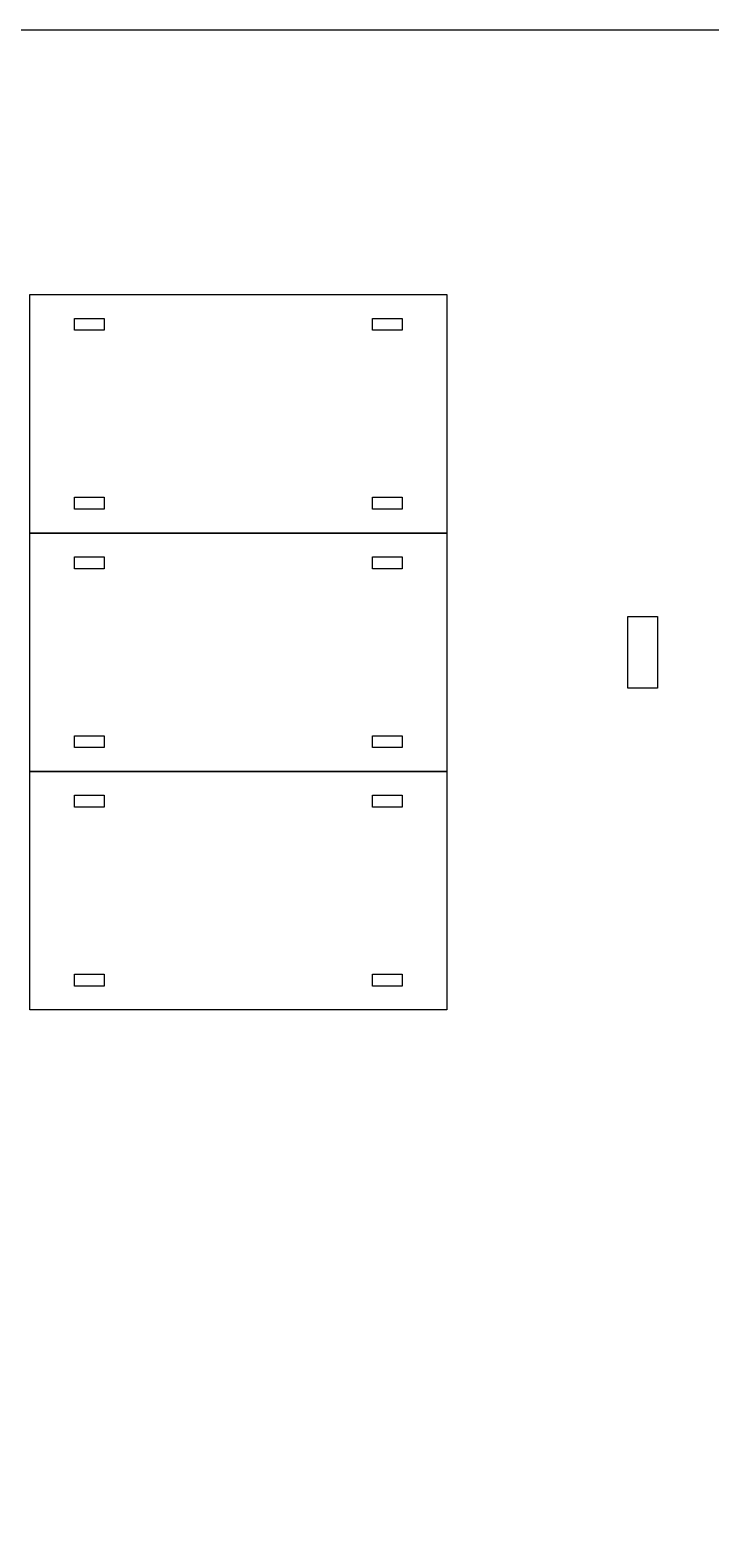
# Model space of a CAD drawing. Extents: x 73 to 573, y 446 to 946.
# Drawn here: x 318.7 to 432.9, y 696.5 to 946.5 of the extents above; entities that cross this region are included whole.
import ezdxf

# ---------------------------------------------------------------- set-up
doc = ezdxf.new("R2010")
doc.units = 0
doc.layers.add('laser', color=7, linetype='CONTINUOUS')

msp = doc.modelspace()

# ---------------------------------------------------------------- linework, layer by layer
at = {"layer": 'laser', "color": 7}
msp.add_lwpolyline([(72.982401, 946.4905), (572.982417, 946.4905), (572.982417, 446.490484), (72.982401, 446.490484), (72.982401, 946.4905)], close=True, dxfattribs=at)
for points in [[(388.698867, 862.083125), (318.698866, 862.083125), (318.698866, 902.083125), (388.698867, 902.083125), (388.698867, 862.083125)], [(326.198851, 898.083124), (331.198841, 898.083124)], [(326.198851, 896.083125), (326.198851, 898.083124)], [(331.198841, 898.083124), (331.198841, 896.083125)], [(376.198864, 898.083124), (381.198854, 898.083124)], [(376.198864, 896.083125), (376.198864, 898.083124)], [(381.198854, 898.083124), (381.198854, 896.083125)], [(331.198841, 896.083125), (326.198851, 896.083125)], [(381.198854, 896.083125), (376.198864, 896.083125)], [(326.198851, 868.083124), (331.198841, 868.083124)], [(326.198851, 866.083126), (326.198851, 868.083124)], [(331.198841, 868.083124), (331.198841, 866.083126)], [(376.198864, 868.083124), (381.198854, 868.083124)], [(376.198864, 866.083126), (376.198864, 868.083124)], [(381.198854, 868.083124), (381.198854, 866.083126)], [(331.198841, 866.083126), (326.198851, 866.083126)], [(381.198854, 866.083126), (376.198864, 866.083126)], [(388.698867, 822.08312), (318.698866, 822.08312), (318.698866, 862.08312), (388.698867, 862.08312), (388.698867, 822.08312)], [(326.198851, 858.083122), (331.198841, 858.083122)], [(326.198851, 856.08312), (326.198851, 858.083122)], [(331.198841, 858.083122), (331.198841, 856.08312)], [(376.198864, 858.083122), (381.198854, 858.083122)], [(376.198864, 856.08312), (376.198864, 858.083122)], [(381.198854, 858.083122), (381.198854, 856.08312)], [(331.198841, 856.08312), (326.198851, 856.08312)], [(381.198854, 856.08312), (376.198864, 856.08312)], [(419.048861, 848.083122), (424.04888, 848.083122), (424.04888, 836.083121), (419.048861, 836.083121), (419.048861, 848.083122)], [(326.198851, 828.08312), (331.198841, 828.08312)], [(326.198851, 826.083121), (326.198851, 828.08312)], [(331.198841, 828.08312), (331.198841, 826.083121)], [(376.198864, 828.08312), (381.198854, 828.08312)], [(376.198864, 826.083121), (376.198864, 828.08312)], [(381.198854, 828.08312), (381.198854, 826.083121)], [(331.198841, 826.083121), (326.198851, 826.083121)], [(381.198854, 826.083121), (376.198864, 826.083121)], [(388.698867, 782.083143), (318.698866, 782.083143), (318.698866, 822.083144), (388.698867, 822.083144), (388.698867, 782.083143)], [(326.198851, 818.083145), (331.198841, 818.083145)], [(326.198851, 816.083144), (326.198851, 818.083145)], [(331.198841, 818.083145), (331.198841, 816.083144)], [(376.198864, 818.083145), (381.198854, 818.083145)], [(376.198864, 816.083144), (376.198864, 818.083145)], [(381.198854, 818.083145), (381.198854, 816.083144)], [(331.198841, 816.083144), (326.198851, 816.083144)], [(381.198854, 816.083144), (376.198864, 816.083144)], [(326.198851, 788.083143), (331.198841, 788.083143)], [(326.198851, 786.083145), (326.198851, 788.083143)], [(331.198841, 788.083143), (331.198841, 786.083145)], [(376.198864, 788.083143), (381.198854, 788.083143)], [(376.198864, 786.083145), (376.198864, 788.083143)], [(381.198854, 788.083143), (381.198854, 786.083145)], [(331.198841, 786.083145), (326.198851, 786.083145)], [(381.198854, 786.083145), (376.198864, 786.083145)]]:
    msp.add_lwpolyline(points, dxfattribs=at)

doc.saveas('drawing.dxf')
